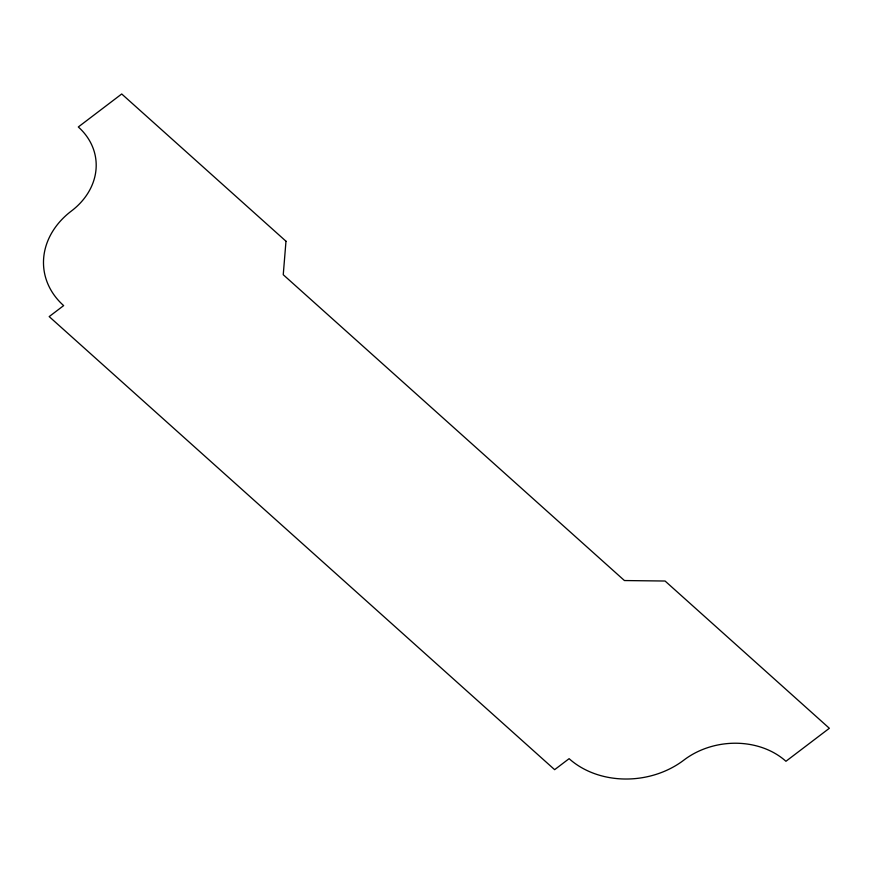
<?xml version="1.0" encoding="UTF-8"?>
<svg xmlns="http://www.w3.org/2000/svg" width="873" height="873" viewBox="0 0 873 873"><rect width="100%" height="100%" fill="white"/><g stroke="black" fill="none" stroke-linecap="round" stroke-linejoin="round"><path stroke-width="1.31" d="M285.984 241.232L283.245 274.722L624.424 580.545L665.073 581.025L829.35 728.278L785.94 761.278A72.394 59.08 -7.5 0 0 683.908 760.077A81.429 66.457 -7.5 0 1 569.109 758.67L554.639 769.67L49.183 316.604L63.653 305.605A81.429 66.457 -7.5 0 1 71.39 211.026A72.394 59.08 -7.5 0 0 78.308 126.978L121.718 93.978L285.984 241.232"/></g></svg>
